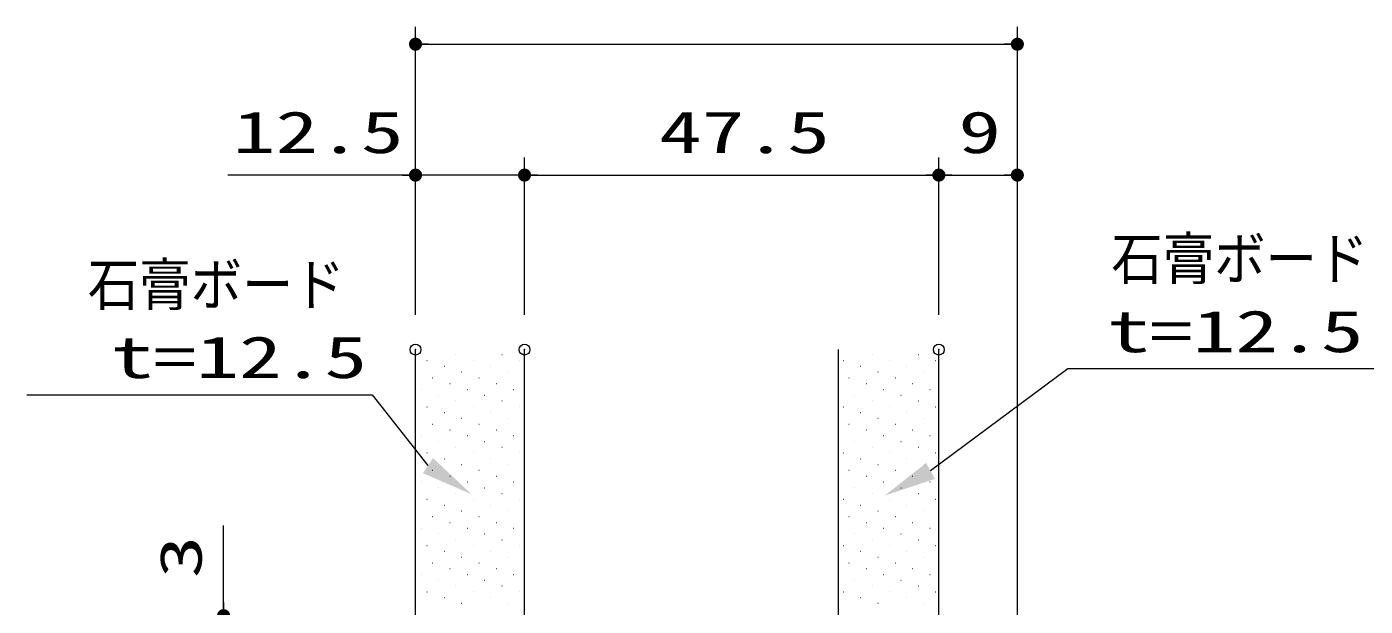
# Model space of a CAD drawing. Units: millimetres, scale not verified, with parts at other scales. Extents: x -1306 to 1306, y -607 to 607.
# Drawn here: x -152.3 to 154.6, y 104 to 236.8 of the extents above; entities that cross this region are included whole.
import ezdxf
from ezdxf.enums import TextEntityAlignment as Align

# ---------------------------------------------------------------- set-up
doc = ezdxf.new("R2010")
doc.units = ezdxf.units.MM
doc.header["$LTSCALE"] = 5
doc.header["$PDMODE"] = 32
doc.header["$PDSIZE"] = 2.5
for name, color, linetype, lineweight in [('0-3_線(黄)', 2, 'Continuous', 15), ('0-5_寸法線', 3, 'Continuous', 13), ('0-6_0', 3, 'Continuous', 25), ('0-7_DEFPOINTS', 7, 'Continuous', 5), ('0-9_ハッチング', 6, 'Continuous', 9)]:
    doc.layers.add(name, color=color, linetype=linetype, lineweight=lineweight)
doc.styles.add('ＭＳ ゴシック', font='')
doc.styles.get('ＭＳ ゴシック').set_extended_font_data('MS Gothic')

# ---------------------------------------------------------------- blocks, each defined once
blk = doc.blocks.new('_DOT')
at = {"layer": '0-6_0'}
blk.add_line((-2.5, 0), (-5, 0), dxfattribs=at)
for points in [[(0, 0), (-2.5, 0), (-2.48, 0.313)], [(0, 0), (-2.48, -0.313), (-2.5, 0)], [(0, 0), (-2.48, 0.313), (-2.421, 0.622)], [(0, 0), (-2.421, -0.622), (-2.48, -0.313)], [(0, 0), (-2.421, 0.622), (-2.324, 0.92)], [(0, 0), (-2.324, -0.92), (-2.421, -0.622)], [(0, 0), (-2.324, 0.92), (-2.191, 1.204)], [(0, 0), (-2.191, -1.204), (-2.324, -0.92)], [(0, 0), (-2.191, 1.204), (-2.023, 1.469)], [(0, 0), (-2.023, -1.469), (-2.191, -1.204)], [(0, 0), (-2.023, 1.469), (-1.822, 1.711)], [(0, 0), (-1.822, -1.711), (-2.023, -1.469)], [(0, 0), (-1.822, 1.711), (-1.594, 1.926)], [(0, 0), (-1.594, -1.926), (-1.822, -1.711)], [(0, 0), (-1.594, 1.926), (-1.34, 2.111)], [(0, 0), (-1.34, -2.111), (-1.594, -1.926)], [(0, 0), (-1.34, 2.111), (-1.064, 2.262)], [(0, 0), (-1.064, -2.262), (-1.34, -2.111)], [(0, 0), (-1.064, 2.262), (-0.773, 2.378)], [(0, 0), (-0.773, -2.378), (-1.064, -2.262)], [(0, 0), (-0.773, 2.378), (-0.468, 2.456)], [(0, 0), (-0.468, -2.456), (-0.773, -2.378)], [(0, 0), (-0.468, 2.456), (-0.157, 2.495)], [(0, 0), (-0.157, -2.495), (-0.468, -2.456)], [(0, 0), (-0.157, 2.495), (0.157, 2.495)], [(0, 0), (0.157, -2.495), (-0.157, -2.495)], [(0, 0), (0.157, 2.495), (0.468, 2.456)], [(0, 0), (0.468, 2.456), (0.773, 2.378)], [(0, 0), (0.773, 2.378), (1.064, 2.262)], [(0, 0), (1.064, 2.262), (1.34, 2.111)], [(0, 0), (1.34, 2.111), (1.594, 1.926)], [(0, 0), (1.594, 1.926), (1.822, 1.711)], [(0, 0), (1.822, 1.711), (2.023, 1.469)], [(0, 0), (2.023, 1.469), (2.191, 1.204)], [(0, 0), (2.191, 1.204), (2.324, 0.92)], [(0, 0), (2.324, 0.92), (2.421, 0.622)], [(0, 0), (2.421, 0.622), (2.48, 0.313)], [(0, 0), (2.48, 0.313), (2.5, 0)], [(0, 0), (0.468, -2.456), (0.157, -2.495)], [(0, 0), (0.773, -2.378), (0.468, -2.456)], [(0, 0), (1.064, -2.262), (0.773, -2.378)], [(0, 0), (1.34, -2.111), (1.064, -2.262)], [(0, 0), (1.594, -1.926), (1.34, -2.111)], [(0, 0), (1.822, -1.711), (1.594, -1.926)], [(0, 0), (2.023, -1.469), (1.822, -1.711)], [(0, 0), (2.191, -1.204), (2.023, -1.469)], [(0, 0), (2.324, -0.92), (2.191, -1.204)], [(0, 0), (2.421, -0.622), (2.324, -0.92)], [(0, 0), (2.48, -0.313), (2.421, -0.622)], [(0, 0), (2.5, 0), (2.48, -0.313)]]:
    blk.add_solid(points, dxfattribs=at)

msp = doc.modelspace()

# ---------------------------------------------------------------- linework, layer by layer
at = {"layer": '0-3_線(黄)'}
for p, q in [((-63.185, 95.8), (-63.185, 162.8)), ((-38.185, 101.8), (-38.185, 162.8)), ((33.815, 101.8), (33.815, 162.8)), ((56.815, 101.8), (56.815, 162.8))]:
    msp.add_line(p, q, dxfattribs=at)
at = {"layer": '0-5_寸法線'}
for p, q in [((-63.185, 170.8), (-63.185, 236.8)), ((74.815, 85.8), (74.815, 236.8)), ((-60.185, 232.8), (71.815, 232.8)), ((-63.185, 170.8), (-63.185, 206.8)), ((-38.185, 170.8), (-38.185, 206.8)), ((-38.185, 170.8), (-38.185, 206.8)), ((56.815, 170.8), (56.815, 206.8)), ((56.815, 170.8), (56.815, 206.8)), ((74.815, 85.8), (74.815, 206.8)), ((-66.185, 202.8), (-106.232, 202.8)), ((-38.185, 202.8), (-63.185, 202.8)), ((-35.185, 202.8), (-32.185, 202.8)), ((-35.185, 202.8), (53.815, 202.8)), ((59.815, 202.8), (71.815, 202.8)), ((-107.185, 104.8), (-107.185, 122.467))]:
    msp.add_line(p, q, dxfattribs=at)
for points in [[(165.628, 158.366), (86.392, 158.366), (54.916, 134.979)], [(-152.322, 152.432), (-73.086, 152.432), (-60.335, 136.194)]]:
    msp.add_lwpolyline(points, dxfattribs=at)
for points in [[(-50.302, 129.611), (-61.478, 134.452), (-59.192, 137.936)], [(44.348, 129.295), (53.929, 136.814), (55.903, 133.144)]]:
    msp.add_solid(points, dxfattribs=at)
at = {"layer": '0-7_DEFPOINTS'}
for p in [(74.815, 232.8), (-38.185, 202.8), (56.815, 202.8), (74.815, 202.8), (-63.185, 162.8), (-38.185, 162.8), (56.815, 162.8)]:
    msp.add_point(p, dxfattribs=at)
at = {"layer": '0-9_ハッチング'}
for p, q in [((-60.59, 160.311), (-60.54, 160.311)), ((-53.961, 161.636), (-53.911, 161.636)), ((-49.984, 160.311), (-49.934, 160.311)), ((-43.355, 161.636), (-43.305, 161.636)), ((-39.377, 160.311), (-39.327, 160.311)), ((34.869, 160.311), (34.919, 160.311)), ((41.498, 161.636), (41.548, 161.636)), ((45.476, 160.311), (45.526, 160.311)), ((52.105, 161.636), (52.155, 161.636)), ((56.082, 160.311), (56.132, 160.311)), ((-56.613, 158.985), (-56.563, 158.985)), ((-52.635, 157.659), (-52.585, 157.659)), ((-46.006, 158.985), (-45.956, 158.985)), ((-42.029, 157.659), (-41.979, 157.659)), ((38.847, 158.985), (38.897, 158.985)), ((42.824, 157.659), (42.874, 157.659)), ((49.453, 158.985), (49.503, 158.985)), ((53.431, 157.659), (53.481, 157.659)), ((-61.916, 153.681), (-61.866, 153.681)), ((-59.265, 156.333), (-59.215, 156.333)), ((-55.287, 155.007), (-55.237, 155.007)), ((-51.31, 153.681), (-51.26, 153.681)), ((-48.658, 156.333), (-48.608, 156.333)), ((-44.68, 155.007), (-44.63, 155.007)), ((-40.703, 153.681), (-40.653, 153.681)), ((36.195, 156.333), (36.245, 156.333)), ((40.172, 155.007), (40.222, 155.007)), ((44.15, 153.681), (44.2, 153.681)), ((46.802, 156.333), (46.852, 156.333)), ((50.779, 155.007), (50.829, 155.007)), ((54.756, 153.681), (54.806, 153.681)), ((-57.939, 152.356), (-57.889, 152.356)), ((-53.961, 151.03), (-53.911, 151.03)), ((-47.332, 152.356), (-47.282, 152.356)), ((-43.355, 151.03), (-43.305, 151.03)), ((37.521, 152.356), (37.571, 152.356)), ((41.498, 151.03), (41.548, 151.03)), ((48.127, 152.356), (48.177, 152.356)), ((52.105, 151.03), (52.155, 151.03)), ((-60.59, 149.704), (-60.54, 149.704)), ((-56.613, 148.378), (-56.563, 148.378)), ((-49.984, 149.704), (-49.934, 149.704)), ((-46.006, 148.378), (-45.956, 148.378)), ((-39.377, 149.704), (-39.327, 149.704)), ((34.869, 149.704), (34.919, 149.704)), ((38.847, 148.378), (38.897, 148.378)), ((45.476, 149.704), (45.526, 149.704)), ((49.453, 148.378), (49.503, 148.378)), ((56.082, 149.704), (56.132, 149.704)), ((-59.265, 145.726), (-59.215, 145.726)), ((-55.287, 144.401), (-55.237, 144.401)), ((-52.635, 147.052), (-52.585, 147.052)), ((-48.658, 145.726), (-48.608, 145.726)), ((-44.68, 144.401), (-44.63, 144.401)), ((-42.029, 147.052), (-41.979, 147.052)), ((36.195, 145.726), (36.245, 145.726)), ((40.172, 144.401), (40.222, 144.401)), ((42.824, 147.052), (42.874, 147.052)), ((46.802, 145.726), (46.852, 145.726)), ((50.779, 144.401), (50.829, 144.401)), ((53.431, 147.052), (53.481, 147.052)), ((-61.916, 143.075), (-61.866, 143.075)), ((-57.939, 141.749), (-57.889, 141.749)), ((-51.31, 143.075), (-51.26, 143.075)), ((-47.332, 141.749), (-47.282, 141.749)), ((-40.703, 143.075), (-40.653, 143.075)), ((37.521, 141.749), (37.571, 141.749)), ((44.15, 143.075), (44.2, 143.075)), ((48.127, 141.749), (48.177, 141.749)), ((54.756, 143.075), (54.806, 143.075)), ((-60.59, 139.097), (-60.54, 139.097)), ((-53.961, 140.423), (-53.911, 140.423)), ((-49.984, 139.097), (-49.934, 139.097)), ((-43.355, 140.423), (-43.305, 140.423)), ((-39.377, 139.097), (-39.327, 139.097)), ((34.869, 139.097), (34.919, 139.097)), ((41.498, 140.423), (41.548, 140.423)), ((45.476, 139.097), (45.526, 139.097)), ((52.105, 140.423), (52.155, 140.423)), ((56.082, 139.097), (56.132, 139.097)), ((-59.265, 135.12), (-59.215, 135.12)), ((-56.613, 137.772), (-56.563, 137.772)), ((-52.635, 136.446), (-52.585, 136.446)), ((-48.658, 135.12), (-48.608, 135.12)), ((-46.006, 137.772), (-45.956, 137.772)), ((-42.029, 136.446), (-41.979, 136.446)), ((36.195, 135.12), (36.245, 135.12)), ((38.847, 137.772), (38.897, 137.772)), ((42.824, 136.446), (42.874, 136.446)), ((46.802, 135.12), (46.852, 135.12)), ((49.453, 137.772), (49.503, 137.772)), ((53.431, 136.446), (53.481, 136.446)), ((-61.916, 132.468), (-61.866, 132.468)), ((-55.287, 133.794), (-55.237, 133.794)), ((-51.31, 132.468), (-51.26, 132.468)), ((-44.68, 133.794), (-44.63, 133.794)), ((-40.703, 132.468), (-40.653, 132.468)), ((40.172, 133.794), (40.222, 133.794)), ((44.15, 132.468), (44.2, 132.468)), ((50.779, 133.794), (50.829, 133.794)), ((54.756, 132.468), (54.806, 132.468)), ((-57.939, 131.142), (-57.889, 131.142)), ((-53.961, 129.817), (-53.911, 129.817)), ((-47.332, 131.142), (-47.282, 131.142)), ((-43.355, 129.817), (-43.305, 129.817)), ((37.521, 131.142), (37.571, 131.142)), ((41.498, 129.817), (41.548, 129.817)), ((48.127, 131.142), (48.177, 131.142)), ((52.105, 129.817), (52.155, 129.817)), ((-60.59, 128.491), (-60.54, 128.491)), ((-56.613, 127.165), (-56.563, 127.165)), ((-52.635, 125.839), (-52.585, 125.839)), ((-49.984, 128.491), (-49.934, 128.491)), ((-46.006, 127.165), (-45.956, 127.165)), ((-42.029, 125.839), (-41.979, 125.839)), ((-39.377, 128.491), (-39.327, 128.491)), ((34.869, 128.491), (34.919, 128.491)), ((38.847, 127.165), (38.897, 127.165)), ((42.824, 125.839), (42.874, 125.839)), ((45.476, 128.491), (45.526, 128.491)), ((49.453, 127.165), (49.503, 127.165)), ((53.431, 125.839), (53.481, 125.839)), ((56.082, 128.491), (56.132, 128.491)), ((-59.265, 124.513), (-59.215, 124.513)), ((-55.287, 123.187), (-55.237, 123.187)), ((-48.658, 124.513), (-48.608, 124.513)), ((-44.68, 123.187), (-44.63, 123.187)), ((36.195, 124.513), (36.245, 124.513)), ((40.172, 123.187), (40.222, 123.187)), ((46.802, 124.513), (46.852, 124.513)), ((50.779, 123.187), (50.829, 123.187)), ((-61.916, 121.862), (-61.866, 121.862)), ((-57.939, 120.536), (-57.889, 120.536)), ((-51.31, 121.862), (-51.26, 121.862)), ((-47.332, 120.536), (-47.282, 120.536)), ((-40.703, 121.862), (-40.653, 121.862)), ((37.521, 120.536), (37.571, 120.536)), ((44.15, 121.862), (44.2, 121.862)), ((48.127, 120.536), (48.177, 120.536)), ((54.756, 121.862), (54.806, 121.862)), ((-60.59, 117.884), (-60.54, 117.884)), ((-53.961, 119.21), (-53.911, 119.21)), ((-49.984, 117.884), (-49.934, 117.884)), ((-43.355, 119.21), (-43.305, 119.21)), ((-39.377, 117.884), (-39.327, 117.884)), ((34.869, 117.884), (34.919, 117.884)), ((41.498, 119.21), (41.548, 119.21)), ((45.476, 117.884), (45.526, 117.884)), ((52.105, 119.21), (52.155, 119.21)), ((56.082, 117.884), (56.132, 117.884)), ((-59.265, 113.907), (-59.215, 113.907)), ((-56.613, 116.558), (-56.563, 116.558)), ((-52.635, 115.232), (-52.585, 115.232)), ((-48.658, 113.907), (-48.608, 113.907)), ((-46.006, 116.558), (-45.956, 116.558)), ((-42.029, 115.232), (-41.979, 115.232)), ((36.195, 113.907), (36.245, 113.907)), ((38.847, 116.558), (38.897, 116.558)), ((42.824, 115.232), (42.874, 115.232)), ((46.802, 113.907), (46.852, 113.907)), ((49.453, 116.558), (49.503, 116.558)), ((53.431, 115.232), (53.481, 115.232)), ((-61.916, 111.255), (-61.866, 111.255)), ((-55.287, 112.581), (-55.237, 112.581)), ((-51.31, 111.255), (-51.26, 111.255)), ((-44.68, 112.581), (-44.63, 112.581)), ((-40.703, 111.255), (-40.653, 111.255)), ((40.172, 112.581), (40.222, 112.581)), ((44.15, 111.255), (44.2, 111.255)), ((50.779, 112.581), (50.829, 112.581)), ((54.756, 111.255), (54.806, 111.255)), ((-57.939, 109.929), (-57.889, 109.929)), ((-53.961, 108.603), (-53.911, 108.603)), ((-47.332, 109.929), (-47.282, 109.929)), ((-43.355, 108.603), (-43.305, 108.603)), ((37.521, 109.929), (37.571, 109.929)), ((41.498, 108.603), (41.548, 108.603)), ((48.127, 109.929), (48.177, 109.929)), ((52.105, 108.603), (52.155, 108.603)), ((-60.59, 107.278), (-60.54, 107.278)), ((-56.613, 105.952), (-56.563, 105.952)), ((-52.635, 104.626), (-52.585, 104.626)), ((-49.984, 107.278), (-49.934, 107.278)), ((-46.006, 105.952), (-45.956, 105.952)), ((-42.029, 104.626), (-41.979, 104.626)), ((-39.377, 107.278), (-39.327, 107.278)), ((34.869, 107.278), (34.919, 107.278)), ((38.847, 105.952), (38.897, 105.952)), ((42.824, 104.626), (42.874, 104.626)), ((45.476, 107.278), (45.526, 107.278)), ((49.453, 105.952), (49.503, 105.952)), ((53.431, 104.626), (53.481, 104.626)), ((56.082, 107.278), (56.132, 107.278))]:
    msp.add_line(p, q, dxfattribs=at)

# ---------------------------------------------------------------- block references
at = {"layer": '0-5_寸法線', "xscale": 0.6, "yscale": 0.6}
for p, rotation in [((-63.185, 232.8), 180), ((-38.185, 202.8), 180), ((-38.185, 202.8), 180), ((56.815, 202.8), 180), ((-107.185, 101.8), 270)]:
    msp.add_blockref('_DOT', p, dxfattribs=dict(at, rotation=rotation))
for p in [(74.815, 232.8), (-63.185, 202.8), (56.815, 202.8), (74.815, 202.8)]:
    msp.add_blockref('_DOT', p, dxfattribs=at)

# ---------------------------------------------------------------- texts
at = {"layer": '0-5_寸法線', "style": 'ＭＳ ゴシック'}
for s, width, p in [('12.5', 1.5, (-105.089, 204.95)), ('47.5', 1.5, (-7.351, 204.95)), ('9', 1.5, (61.291, 204.95)), ('石膏ボード', 0.9, (96.365, 175.982)), ('石膏ボード', 0.9, (-138.339, 170.049)), ('t=12.5', 1.5, (95.413, 159.316)), ('t=12.5', 1.5, (-133.059, 153.382))]:
    msp.add_text(s, height=9.604, dxfattribs=dict(at, width=width)).set_placement(p, align=Align.BOTTOM_LEFT)
at = {"layer": '0-5_寸法線', "style": 'ＭＳ ゴシック', "width": 1.5}
msp.add_text('3', height=9.604, rotation=90, dxfattribs=at).set_placement((-109.334, 110.371), align=Align.BOTTOM_LEFT)

doc.saveas('drawing.dxf')
